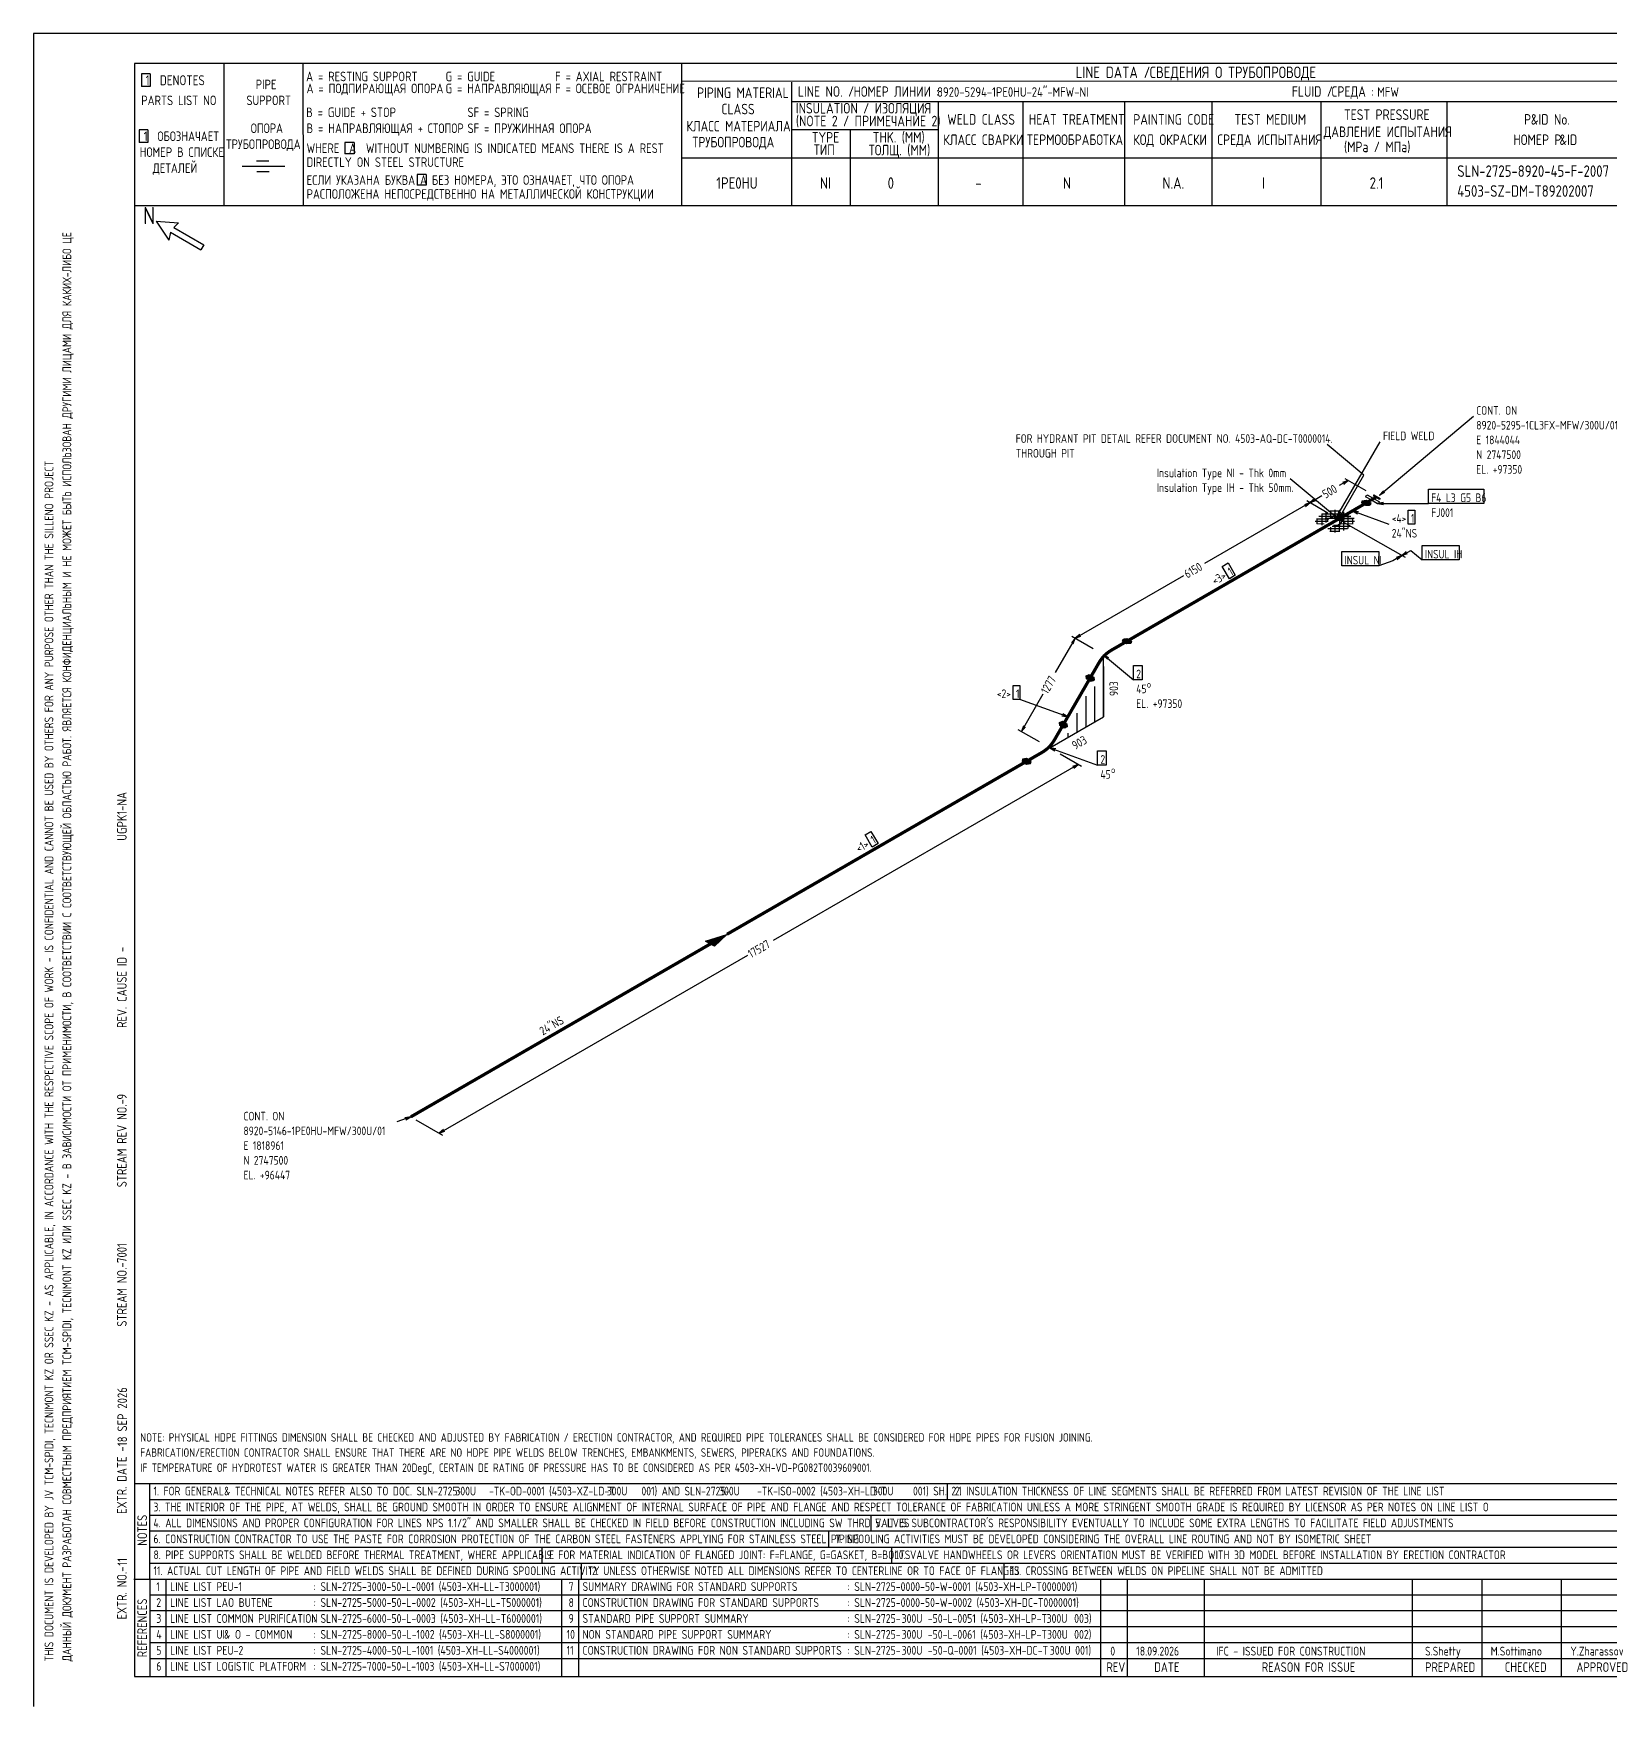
# Model space of a CAD drawing. Extents: x -1005 to 594, y -998 to 420.
# Drawn here: x 0 to 395.7, y 0 to 420 of the extents above; entities that cross this region are included whole.
import ezdxf

# ---------------------------------------------------------------- set-up
doc = ezdxf.new("R2010")
doc.units = 0
doc.styles.add('TTFN17', font='GOST type A')

msp = doc.modelspace()

# ---------------------------------------------------------------- linework, layer by layer
at = {"layer": 'GT_1', "flags": 128}
for points in [[(0, 420), (0, 0)], [(594, 420), (0, 420)], [(589.1, 412.5), (25.4, 412.5)], [(25.4, 412.5), (25.4, 7.5)], [(47.8, 412.5), (47.8, 376.7)], [(67.6, 412.5), (67.7, 376.7)], [(162.7, 412.5), (162.7, 376.7)], [(29.3, 409.9), (27.1, 409.9)], [(27.1, 409.9), (27.1, 406.7)], [(29.3, 409.9), (29.3, 406.7)], [(589.1, 408), (162.7, 407.9)], [(190.3, 407.8), (190.3, 376.7)], [(29.3, 406.7), (27.1, 406.7)], [(190.3, 402.9), (402.7, 402.9)], [(227.1, 402.9), (227.1, 376.7)], [(248.4, 402.9), (248.4, 376.8)], [(273.9, 402.9), (273.9, 376.7)], [(295.8, 402.9), (295.8, 376.7)], [(323.2, 402.9), (323.2, 376.7)], [(354.8, 402.9), (354.8, 376.8)], [(28.7, 395.8), (26.5, 395.8)], [(26.5, 395.8), (26.5, 392.6)], [(28.7, 395.8), (28.7, 392.6)], [(227.1, 395.8), (190.3, 395.8)], [(205, 395.8), (205, 376.7)], [(28.7, 392.6), (26.5, 392.6)], [(80.5, 392.6), (78.2, 392.6)], [(78.2, 392.6), (78.2, 389.8)], [(80.5, 392.6), (80.5, 389.8)], [(63.1, 386.6), (52.4, 386.6)], [(59.1, 387.9), (56, 387.9)], [(80.5, 389.8), (78.2, 389.8)], [(230.2, 388.7), (162.7, 388.7)], [(402.7, 388.7), (226.9, 388.7)], [(59.2, 385.3), (56.1, 385.3)], [(98.6, 384.6), (96.3, 384.6)], [(96.3, 384.6), (96.3, 381.9)], [(98.6, 384.6), (98.6, 381.9)], [(98.6, 381.9), (96.3, 381.9)], [(402.7, 376.7), (25.4, 376.7)], [(30.8, 372.9), (34, 368.1)], [(30.8, 372.9), (36.4, 372.5)], [(34.4, 370.1), (34, 368.1)], [(34.4, 370.1), (42, 365.7)], [(36.4, 372.5), (35.2, 371.3)], [(35.2, 371.3), (42.8, 366.9)], [(42.8, 366.9), (42, 365.7)], [(337.95, 304.1), (361.5, 323.9)], [(327.6, 298.1), (333.975, 309.125), (324.75, 316.85)], [(327.225, 298.7), (338.1, 317.525)], [(327.6, 298.1), (315.525, 308.225)], [(330.075, 307.775), (327.825, 306.5)], [(328.95, 306.8), (330.075, 307.775), (328.65, 307.25)], [(334.575, 305.15), (329.25, 308.225)], [(324.975, 299.6), (319.65, 302.675)], [(324.975, 299.6), (319.65, 302.675)], [(320.475, 302.225), (323.475, 304.025)], [(321.6, 303.2), (320.475, 302.225), (321.9, 302.75)], [(335.7, 302.15), (335.55, 301.625), (334.575, 301.475), (333.45, 302.15), (333.6, 302.675), (334.575, 302.825), (335.7, 302.15)], [(333.579, 302.6), (334.95, 302.6)], [(335.925, 302.9), (337.425, 302), (338.025, 302.3), (334.875, 304.1), (334.35, 303.8), (335.925, 302.9)], [(337.05, 303.8), (334.35, 302.3)], [(337.2, 303.65), (334.575, 302.15)], [(334.725, 302.075), (337.35, 303.575)], [(338.1, 303.2), (337.95, 303.125), (336.45, 304.1), (336.3, 304.025), (338.1, 303.2), (336.45, 304.1)], [(336.3, 304.025), (337.95, 303.125)], [(338.925, 305.225), (337.95, 304.1), (339.225, 304.85)], [(350.175, 305.6), (364.125, 305.6), (364.125, 302), (350.175, 302), (350.175, 305.6)], [(320.475, 302.225), (294, 286.925)], [(319.35, 301.25), (320.475, 302.225), (319.05, 301.7)], [(322.2, 298.25), (322.2, 296.9)], [(322.65, 298.85), (330.75, 298.85)], [(323.4, 299.375), (323.4, 296.6)], [(323.475, 299.45), (329.85, 299.45)], [(324.3, 298.325), (331.575, 298.325)], [(324.45, 299.9), (324.45, 297.2)], [(326.4, 296.525), (326.4, 296.525), (326.925, 296.525), (327.525, 296.675), (327.9, 296.9), (328.275, 297.125), (328.425, 297.425), (328.425, 297.8), (328.35, 298.1), (327.975, 298.325), (327.45, 298.55), (326.925, 298.625), (326.325, 298.625), (325.875, 298.475), (325.425, 298.325), (324.975, 298.1), (324.825, 297.8), (324.825, 297.425)], [(325.425, 300.125), (327.975, 300.125)], [(325.575, 300.125), (325.575, 298.4)], [(326.325, 298.85), (327.6, 298.1), (326.625, 299.225)], [(326.7, 300.425), (326.7, 298.625)], [(328.35, 297.65), (329.025, 298.1), (328.725, 298.7), (327.6, 298.925), (326.85, 298.55), (327.225, 297.875), (328.35, 297.65)], [(326.933, 298.4), (328.875, 298.4)], [(326.95, 298.6), (328.775, 298.6)], [(327.044, 298.2), (328.975, 298.2)], [(327.75, 300.125), (327.225, 298.7), (328.2, 299.825)], [(327.35, 298.8), (328.225, 298.8)], [(328.125, 299.525), (327.6, 298.1), (328.575, 299.225)], [(327.75, 300.125), (327.75, 298.475)], [(327.975, 296.225), (327.975, 300.425)], [(328.125, 298.25), (331.125, 298.175)], [(328.875, 299.9), (328.875, 295.25)], [(329.925, 299.45), (329.925, 295.7)], [(332.625, 299.9), (331.125, 300.125), (332.4, 299.375)], [(331.125, 300.125), (340.275, 296.825)], [(331.125, 298.325), (331.125, 296.825)], [(333.464, 302.2), (335.617, 302.2)], [(333.521, 302.4), (335.283, 302.4)], [(333.7, 302), (335.657, 302)], [(334.033, 301.8), (335.6, 301.8)], [(334.367, 301.6), (335.387, 301.6)], [(338.925, 302.225), (337.425, 302), (338.925, 301.775)], [(337.425, 302), (350.175, 302)], [(345.075, 300.35), (346.8, 300.35), (346.8, 296.825), (345.075, 296.825), (345.075, 300.35)], [(321.75, 297.575), (324.9, 297.575)], [(322.2, 298.175), (325.2, 298.175)], [(322.2, 296.975), (324, 296.9)], [(324.975, 295.7), (329.85, 295.7)], [(325.425, 295.025), (327.975, 295.025)], [(325.575, 296.075), (325.575, 295.025)], [(326.025, 296.3), (330.75, 296.3)], [(326.7, 296.525), (326.7, 294.725)], [(327.156, 298), (328.875, 298)], [(327.6, 297.8), (328.575, 297.8)], [(327.75, 296.675), (327.75, 295.025)], [(328.125, 296.9), (331.05, 296.975)], [(328.5, 297.575), (331.65, 297.575)], [(328.875, 297.35), (344.325, 288.5)], [(328.875, 297.35), (344.325, 288.5)], [(328.425, 289.925), (337.725, 289.925), (337.725, 286.325), (328.425, 286.325), (328.425, 289.925)], [(343.5, 288.95), (345.75, 290.225)], [(344.625, 289.925), (343.5, 288.95), (344.925, 289.475)], [(345.75, 290.225), (348.6, 287.825)], [(348.6, 291.425), (357.9, 291.425), (357.9, 287.825), (348.6, 287.825), (348.6, 291.425)], [(298.425, 286.175), (299.925, 287.075), (301.65, 284), (300.225, 283.1), (298.425, 286.175)], [(341.25, 287.6), (337.725, 286.325)], [(343.5, 288.95), (341.25, 287.6)], [(342.375, 287.975), (343.5, 288.95), (342.075, 288.425)], [(261.525, 268.175), (288.825, 283.925)], [(262.65, 269.15), (261.525, 268.175), (262.95, 268.7)], [(261.525, 268.175), (256.5, 259.55)], [(261, 266.75), (261.525, 268.175), (260.55, 267.05)], [(266.025, 265.55), (260.7, 268.625)], [(266.025, 265.55), (260.7, 268.625)], [(275.625, 267.425), (275.475, 266.9), (274.5, 266.75), (273.375, 267.425), (273.525, 267.95), (274.5, 268.1), (275.625, 267.425)], [(273.417, 267.4), (275.618, 267.4)], [(273.425, 267.6), (275.333, 267.6)], [(273.482, 267.8), (275, 267.8)], [(273.75, 267.2), (275.561, 267.2)], [(273.85, 268), (274.667, 268)], [(274.083, 267), (275.504, 267)], [(269.925, 263.3), (268.65, 264.05), (269.625, 262.925)], [(268.65, 264.05), (276.15, 257.75)], [(268.65, 248.45), (268.65, 264.05)], [(268.65, 261.05), (268.65, 248.45)], [(276.15, 261.35), (278.325, 261.35), (278.325, 257.75), (276.15, 257.75), (276.15, 261.35)], [(245.925, 256.325), (247.65, 256.325), (247.65, 252.8), (245.925, 252.8), (245.925, 256.325)], [(266.175, 258.425), (266.25, 257.675), (265.5, 257.3), (264.375, 257.975), (264.3, 258.725), (265.05, 259.1), (266.175, 258.425)], [(264.313, 258.6), (265.883, 258.6)], [(264.333, 258.4), (266.178, 258.4)], [(264.353, 258.2), (266.198, 258.2)], [(264.373, 258), (266.218, 258)], [(264.45, 258.8), (265.55, 258.8)], [(264.667, 257.8), (266.238, 257.8)], [(265, 257.6), (266.1, 257.6)], [(259.65, 248.45), (247.65, 252.8)], [(248.025, 244.775), (253.5, 254.225)], [(264.15, 253.625), (264.15, 245.825)], [(266.4, 256.025), (266.4, 247.175)], [(255.15, 240.65), (268.65, 248.45)], [(258.15, 248.675), (259.65, 248.45), (258.375, 249.2)], [(261.9, 249.35), (261.9, 244.475)], [(252.525, 242.15), (247.2, 245.225)], [(248.55, 246.2), (248.025, 244.775), (249, 245.9)], [(259.425, 246.725), (259.5, 245.975), (258.75, 245.6), (257.625, 246.275), (257.55, 247.025), (258.3, 247.4), (259.425, 246.725)], [(257.553, 247), (258.967, 247)], [(257.573, 246.8), (259.3, 246.8)], [(257.593, 246.6), (259.438, 246.6)], [(257.613, 246.4), (259.458, 246.4)], [(257.75, 246.2), (259.478, 246.2)], [(257.9, 247.2), (258.633, 247.2)], [(258.083, 246), (259.498, 246)], [(258.417, 245.8), (259.15, 245.8)], [(259.65, 244.325), (259.65, 243.2)], [(256.65, 240.425), (255.15, 240.65), (256.425, 239.9)], [(255.15, 240.65), (267.15, 236.3)], [(257.4, 241.925), (257.4, 241.925)], [(267.15, 239.9), (269.325, 239.9), (269.325, 236.3), (267.15, 236.3), (267.15, 239.9)], [(262.275, 236.525), (185.7, 192.275)], [(249.3, 237.95), (248.325, 237.8), (248.175, 237.275), (249.3, 236.6), (250.275, 236.75), (250.425, 237.275), (249.3, 237.95)], [(248.211, 237.4), (250.217, 237.4)], [(248.268, 237.6), (249.883, 237.6)], [(248.3, 237.2), (250.404, 237.2)], [(248.325, 237.8), (249.55, 237.8)], [(248.633, 237), (250.346, 237)], [(248.967, 236.8), (250.289, 236.8)], [(257.775, 239.15), (263.1, 236.075)], [(261.15, 235.55), (262.275, 236.525), (260.85, 236)], [(208.8, 218.825), (210.225, 219.65), (212.025, 216.65), (210.525, 215.75), (208.8, 218.825)], [(169.95, 191.45), (168.75, 192.125), (174.075, 193.85), (171, 190.85), (168.9, 192.05), (173.7, 193.625), (170.925, 190.925), (169.05, 191.975), (173.25, 193.4), (170.775, 191), (169.2, 191.9), (172.875, 193.1), (170.625, 191.075), (169.35, 191.75), (172.5, 192.95), (170.475, 191.15), (169.5, 191.675), (172.05, 192.65), (170.325, 191.225), (169.65, 191.6), (171.75, 192.5), (170.175, 191.3), (169.8, 191.525), (171.3, 192.2), (170.025, 191.375), (169.95, 191.45), (174.075, 193.85)], [(101.85, 143.9), (179.325, 188.6)], [(94.725, 148.025), (91.2, 146.75)], [(93.45, 147.275), (94.725, 148.025), (93.225, 147.8)], [(96, 147.275), (102.675, 143.45)], [(102.975, 144.875), (101.85, 143.9), (103.275, 144.425)], [(25.3, 56), (402.7, 56)], [(29.1, 56), (29.2, 7.5)], [(229.4, 56), (229.4, 52)], [(29.1, 52), (402.7, 52)], [(29.1, 48), (402.7, 48)], [(210.2, 48), (210.2, 44)], [(402.7, 44), (29.1, 44)], [(199.6, 44), (199.6, 40)], [(29.2, 40), (402.7, 40)], [(127.6, 40), (127.6, 36)], [(215.4, 40), (215.4, 36)], [(29.1, 36), (402.7, 36)], [(137.5, 36), (137.5, 32)], [(243.6, 36), (243.6, 32)], [(25.2, 32), (402.7, 32)], [(33.2, 32), (33.2, 7.6)], [(132.6, 32), (132.6, 7.6)], [(136.8, 32), (136.8, 7.6)], [(267.9, 32), (267.9, 7.5)], [(274.6, 32), (274.6, 7.5)], [(293.9, 32), (293.9, 7.5)], [(346.1, 32), (346.1, 7.5)], [(363.6, 32), (363.6, 7.5)], [(383.5, 32), (383.5, 7.5)], [(402.7, 28), (29.5, 28)], [(402.7, 24), (29.1, 24)], [(402.7, 20), (29.1, 20)], [(402.7, 16), (29.1, 16)], [(402.7, 12), (29.2, 12)], [(25.4, 7.5), (589.1, 7.5)], [(0, 0), (0, 0)]]:
    msp.add_lwpolyline(points, dxfattribs=at)
at = {"layer": 'GT_1', "const_width": 0.8, "flags": 128}
for points in [[(327.6, 298.1), (334.575, 302.15)], [(274.5, 267.425), (327.6, 298.1)], [(270.6, 265.175), (274.5, 267.425)], [(265.275, 258.2), (267.525, 262.1)], [(258.525, 246.5), (265.275, 258.2)], [(256.275, 242.6), (258.525, 246.5)], [(249.3, 237.275), (253.2, 239.525)], [(174.075, 193.85), (249.3, 237.275)], [(94.725, 148.025), (169.95, 191.45)]]:
    msp.add_lwpolyline(points, dxfattribs=at)
for points in [[(267.525, 262.1, -0.13166), (270.6, 265.175)], [(253.2, 239.525, 0.13166), (256.275, 242.6)]]:
    msp.add_lwpolyline(points, format="xyb", dxfattribs=at)

# ---------------------------------------------------------------- texts
at = {"layer": 'GT_1', "style": 'TTFN17'}
for s, height, p in [('LINE DATA /', 2.8875, (261.633, 408.8)), ('СВЕДЕНИЯ О ТРУБОПРОВОДЕ', 2.8875, (280.233, 408.8)), (' 1  DENOTES', 2.5025, (26.875, 407)), (' PIPE', 2.4062, (54.561, 406)), ('A = RESTING SUPPORT', 2.40625, (68.461, 408)), ('A = ПОДПИРАЮЩАЯ ОПОРА', 2.40625, (68.561, 405)), ('G = GUIDE', 2.4062, (103.461, 408)), ('G = НАПРАВЛЯЮЩАЯ', 2.40625, (103.461, 405)), ('F = AXIAL RESTRAINT', 2.40625, (130.961, 408)), ('F = ОСЕВОЕ ОГРАНИЧЕНИЕ', 2.40625, (130.961, 405)), ('PARTS LIST NO', 2.40625, (27.061, 402)), ('SUPPORT', 2.4062, (53.461, 402)), ('PIPING MATERIAL', 2.64687, (166.597, 403.8)), ('LINE NO. /', 2.6469, (191.897, 404.1)), ('НОМЕР ЛИНИИ :', 2.59875, (205.89, 404.1)), ('8920-5294-1PE0HU-24"-MFW-NI', 2.40625, (226.861, 404.1)), ('FLUID /', 2.6469, (315.897, 404.1)), ('СРЕДА :', 2.6469, (325.897, 404.1)), ('MFW', 2.4062, (337.361, 404.1)), ('B = GUIDE + STOP', 2.40625, (68.461, 399)), ('SF = SPRING', 2.40625, (108.961, 399)), ('CLASS', 2.6469, (172.697, 399.7)), ('(NOTE 2 / ПРИМЕЧАНИЕ 2)', 2.64687, (191.397, 396.7)), ('INSULATION / ИЗОЛЯЦИЯ', 2.64687, (191.397, 399.9)), ('WELD CLASS', 2.6469, (229.397, 397.1)), ('HEAT TREATMENT', 2.64687, (249.897, 397.1)), ('PAINTING CODE', 2.64687, (276.097, 397.1)), ('TEST MEDIUM', 2.64687, (301.497, 397.1)), ('TEST PRESSURE', 2.64687, (328.997, 398.3)), ('P', 2.647, (374.197, 397.1)), ('&ID No.', 2.6469, (375.908, 397.1)), (' 1  ОБОЗНАЧАЕТ', 2.40625, (26.461, 393)), ('ОПОРА', 2.4062, (54.561, 395)), ('B = НАПРАВЛЯЮЩАЯ + СТОПОР', 2.40625, (68.561, 395)), ('SF = ПРУЖИННАЯ ОПОРА', 2.40625, (108.961, 395)), ('КЛАСС МАТЕРИАЛА', 2.64687, (163.897, 395.4)), ('TYPE', 2.6469, (195.397, 392.6)), ('THK. (MM)', 2.6469, (210.697, 392.6)), ('ДАВЛЕНИЕ ИСПЫТАНИЯ', 2.64687, (323.897, 394)), ('НОМЕР В СПИСКЕ', 2.40625, (26.661, 389)), ('ТРУБОПРОВОДА', 2.40625, (48.361, 391)), ('WHERE  A  WITHOUT NUMBERING IS INDICATED MEANS THERE IS A REST', 2.40625, (68.561, 390)), ('ТРУБОПРОВОДА', 2.64687, (165.397, 391.4)), ('ТИП', 2.6469, (195.897, 389.5)), ('ТОЛЩ. (ММ)', 2.6469, (209.697, 389.4)), ('КЛАСС СВАРКИ', 2.64687, (228.397, 392)), ('ТЕРМООБРАБОТКА', 2.64687, (249.397, 392)), ('КОД ОКРАСКИ', 2.64687, (276.097, 392)), ('СРЕДА ИСПЫТАНИЯ', 2.64687, (297.197, 392)), ('(MPa / МПа)', 2.64687, (328.997, 390.2)), ('НОМЕР P', 2.6469, (371.497, 392)), ('&ID', 2.6469, (383.097, 392)), ('ДЕТАЛЕЙ', 2.4062, (29.961, 385)), ('DIRECTLY ON STEEL STRUCTURE', 2.40625, (68.561, 386.5)), ('SLN-2725-8920-45-F-2007', 2.8875, (357.433, 384)), ('ЕСЛИ УКАЗАНА БУКВА A БЕЗ НОМЕРА, ЭТО ОЗНАЧАЕТ, ЧТО ОПОРА', 2.40625, (68.561, 382)), ('1PE0HU', 2.8875, (171.433, 381)), ('NI', 2.8875, (197.433, 381)), ('0', 2.888, (214.433, 381)), ('-', 2.888, (236.433, 381)), ('N', 2.888, (258.433, 381)), ('N.A.', 2.8875, (283.433, 381)), ('I', 2.888, (308.433, 381)), ('2.1', 2.8875, (335.433, 381)), ('РАСПОЛОЖЕНА НЕПОСРЕДСТВЕННО НА МЕТАЛЛИЧЕСКОЙ КОНСТРУКЦИИ', 2.40625, (68.561, 378.5)), ('4503-SZ-DM-T89202007', 2.8875, (357.433, 379)), ('N', 4.331, (27.55, 372.1)), ('CONT. ON', 2.1656, (362.2, 324.275)), ('FOR HYDRANT PIT DETAIL REFER DOCUMENT NO. 4503-AQ-DC-T0000014.', 2.16562, (246.589, 317.225)), ('FIELD WELD', 2.1656, (338.8, 317.9)), ('8920-5295-1CL3FX-MFW/300U/01', 2.16562, (362.2, 320.578)), ('THROUGH PIT', 2.16562, (246.589, 313.528)), ('E 1844044', 2.1656, (362.2, 316.88)), ('N 2747500', 2.1656, (362.2, 313.183)), ('EL. +97350', 2.1656, (362.2, 309.485)), ('Insulation Type NI - Thk 0mm', 2.16562, (282.017, 308.6)), ('Insulation Type IH - Thk 50mm.', 2.16562, (282.017, 304.903)), ('F4 L3 G5 B6', 2.16562, (350.875, 302.375)), ('<4>', 2.1656, (340.975, 297.2)), ('1', 2.166, (345.799, 297.2)), ('FJ001', 2.1656, (350.875, 298.625)), ('24"NS', 2.1656, (340.975, 293.45)), ('INSUL IH', 2.1656, (349.3, 288.2)), ('INSUL NI', 2.1656, (329.119, 286.7)), ('2', 2.166, (276.85, 258.125)), ('45', 2.1656, (276.85, 254.375)), ('o', 1.624, (279.495, 255.781)), ('<2>', 2.1656, (241.842, 253.175)), ('1', 2.166, (246.666, 253.175)), ('EL. +97350', 2.1656, (276.85, 250.678)), ('2', 2.166, (267.85, 236.675)), ('o', 1.624, (270.495, 234.331)), ('45', 2.1656, (267.85, 232.925)), ('CONT. ON', 2.1656, (52.716, 147.125)), ('8920-5146-1PE0HU-MFW/300U/01', 2.16562, (52.716, 143.428)), ('E 1818961', 2.1656, (52.716, 139.73)), ('N 2747500', 2.1656, (52.716, 136.033)), ('EL. +96447', 2.1656, (52.716, 132.335)), ('NOTE: PHYSICAL HDPE FITTINGS DIMENSION SHALL BE CHECKED AND ADJUSTED BY FABRICATION / ERECTION CONTRACTOR, AND REQUIRED PIPE TOLERANCES SHALL BE CONSIDERED FOR HDPE PIPES FOR FUSION JOINING.', 2.1175, (26.818, 66.5)), ('FABRICATION/ERECTION CONTRACTOR SHALL ENSURE THAT THERE ARE NO HDPE PIPE WELDS BELOW TRENCHES, EMBANKMENTS, SEWERS, PIPERACKS AND FOUNDATIONS.', 2.1175, (26.818, 62.7)), ('IF TEMPERATURE OF HYDROTEST WATER IS GREATER THAN 20DegC, CERTAIN DE RATING OF PRESSURE HAS TO BE CONSIDERED AS PER 4503-XH-VD-PG082T0039609001.', 2.1175, (26.818, 58.9)), ('1. FOR GENERAL', 2.18487, (30.128, 53)), ('& TECHNICAL NOTES REFER ALSO TO DOC. SLN-2725-      -TK-OD-0001 (4503-XZ-LD-T      001) AND SLN-2725-      -TK-ISO-0002 (4503-XH-LD-T      001) SH. 2.1', 2.18487, (47.868, 53)), ('300U', 2.1849, (105.928, 53)), ('300U', 2.1849, (143.928, 53)), ('300U', 2.1849, (172.128, 53)), ('300U', 2.1849, (210.728, 53)), ('2. INSULATION THICKNESS OF LINE SEGMENTS SHALL BE REFERRED FROM LATEST REVISION OF THE LINE LIST', 2.18487, (231.328, 53)), ('3. THE INTERIOR OF THE PIPE, AT WELDS, SHALL BE GROUND SMOOTH IN ORDER TO ENSURE ALIGNMENT OF INTERNAL SURFACE OF PIPE AND FLANGE AND RESPECT TOLERANCE OF FABRICATION UNLESS A MORE STRINGENT SMOOTH GRADE IS REQUIRED BY LICENSOR AS PER NOTES ON LINE LIST O', 2.18487, (30.128, 49)), ('4. ALL DIMENSIONS AND PROPER CONFIGURATION FOR LINES NPS 1.1/2" AND SMALLER SHALL BE CHECKED IN FIELD BEFORE CONSTRUCTION INCLUDING SW THRD VALVES', 2.18487, (30.128, 45)), ("5. IT IS SUBCONTRACTOR'S RESPONSIBILITY EVENTUALLY TO INCLUDE SOME EXTRA LENGTHS TO FACILITATE FIELD ADJUSTMENTS", 2.18487, (211.328, 45)), ('6. CONSTRUCTION CONTRACTOR TO USE THE PASTE FOR CORROSION PROTECTION OF THE CARBON STEEL FASTENERS APPLYING FOR STAINLESS STEEL PIPING', 2.18487, (30.128, 41)), ('7. SPOOLING ACTIVITIES MUST BE DEVELOPED CONSIDERING THE OVERALL LINE ROUTING AND NOT BY ISOMETRIC SHEET', 2.18487, (201.328, 41)), ('8. PIPE SUPPORTS SHALL BE WELDED BEFORE THERMAL TREATMENT, WHERE APPLICABLE', 2.18487, (30.128, 37)), ('9. FOR MATERIAL INDICATION OF FLANGED JOINT: F=FLANGE, G=GASKET, B=BOLTS', 2.18487, (128.828, 37)), ('10. VALVE HANDWHEELS OR LEVERS ORIENTATION MUST BE VERIFIED WITH 3D MODEL BEFORE INSTALLATION BY ERECTION CONTRACTOR', 2.18487, (216.328, 37)), ('11. ACTUAL CUT LENGTH OF PIPE AND FIELD WELDS SHALL BE DEFINED DURING SPOOLING ACTIVITY', 2.18487, (30.128, 33)), ('12. UNLESS OTHERWISE NOTED ALL DIMENSIONS REFER TO CENTERLINE OR TO FACE OF FLANGES', 2.18487, (139.328, 33)), ('13. CROSSING BETWEEN WELDS ON PIPELINE SHALL NOT BE ADMITTED', 2.18487, (245.328, 33)), ('1', 2.214, (30.832, 29)), ('LINE LIST PEU-1', 2.21375, (34.332, 29)), (': SLN-2725-3000-50-L-0001 (4503-XH-LL-T3000001)', 2.21375, (70.332, 29)), ('7', 2.214, (134.332, 29)), ('SUMMARY DRAWING FOR STANDARD SUPPORTS', 2.21375, (137.832, 29)), (': SLN-2725-0000-50-W-0001 (4503-XH-LP-T0000001)', 2.21375, (204.332, 29)), ('2', 2.214, (30.832, 25)), ('LINE LIST LAO BUTENE', 2.21375, (34.332, 25)), (': SLN-2725-5000-50-L-0002 (4503-XH-LL-T5000001)', 2.21375, (70.332, 25)), ('8', 2.214, (134.332, 25)), ('CONSTRUCTION DRAWING FOR STANDARD SUPPORTS', 2.21375, (137.832, 25)), (': SLN-2725-0000-50-W-0002 (4503-XH-DC-T0000001)', 2.21375, (204.332, 25)), ('3', 2.214, (30.832, 21)), ('LINE LIST COMMON PURIFICATION', 2.21375, (34.332, 21)), (': SLN-2725-6000-50-L-0003 (4503-XH-LL-T6000001)', 2.21375, (70.332, 21)), ('9', 2.214, (134.332, 21)), ('STANDARD PIPE SUPPORT SUMMARY', 2.21375, (137.832, 21)), (': SLN-2725-      -50-L-0051 (4503-XH-LP-T      003)', 2.21375, (204.332, 21)), ('300U', 2.2138, (217.932, 21)), ('300U', 2.2138, (254.332, 21)), ('4', 2.214, (30.832, 17)), ('LINE LIST UI', 2.21375, (34.332, 17)), ('& O - COMMON', 2.21375, (47.849, 17)), (': SLN-2725-8000-50-L-1002 (4503-XH-LL-S8000001)', 2.21375, (70.332, 17)), ('10', 2.2138, (133.832, 17)), ('NON STANDARD PIPE SUPPORT SUMMARY', 2.21375, (137.832, 17)), (': SLN-2725-      -50-L-0061 (4503-XH-LP-T      002)', 2.21375, (204.332, 17)), ('300U', 2.2138, (217.932, 17)), ('300U', 2.2138, (254.432, 17)), ('5', 2.214, (30.832, 13)), ('LINE LIST PEU-2', 2.21375, (34.332, 13)), (': SLN-2725-4000-50-L-1001 (4503-XH-LL-S4000001)', 2.21375, (70.332, 13)), ('11', 2.2138, (133.832, 13)), ('CONSTRUCTION DRAWING FOR NON STANDARD SUPPORTS', 2.21375, (137.832, 13)), (': SLN-2725-      -50-Q-0001 (4503-XH-DC-T      001)', 2.21375, (204.332, 13)), ('300U', 2.2138, (217.932, 13)), ('300U', 2.2138, (255.132, 13)), ('0', 2.214, (270.332, 12.8)), ('18.09.2026', 2.2138, (276.832, 12.8)), ('IFC - ISSUED FOR CONSTRUCTION', 2.21375, (296.932, 12.8)), ('S.Shetty', 2.2138, (349.332, 12.8)), ('M.Sottimano', 2.21375, (365.832, 12.8)), ('Y.Zharassov', 2.21375, (385.832, 12.8)), ('6', 2.214, (30.832, 9)), ('LINE LIST LOGISTIC PLATFORM', 2.21375, (34.332, 9)), (': SLN-2725-7000-50-L-1003 (4503-XH-LL-S7000001)', 2.21375, (70.332, 9)), ('REV', 2.4062, (269.361, 8.7)), ('DATE', 2.4062, (281.361, 8.7)), ('REASON FOR ISSUE', 2.40625, (308.361, 8.7)), ('PREPARED', 2.4062, (349.361, 8.7)), ('CHECKED', 2.4062, (369.361, 8.7)), ('APPROVED', 2.4062, (387.361, 8.7))]:
    msp.add_text(s, height=height, dxfattribs=at).set_placement(p)
for s, height, rotation, p in [('ДАННЫЙ ДОКУМЕНТ РАЗРАБОТАН СОВМЕСТНЫМ ПРЕДПРИЯТИЕМ TCM-SPIDI, TECNIMONT KZ ИЛИ SSEC KZ - В ЗАВИСИМОСТИ ОТ ПРИМЕНИМОСТИ, В СООТВЕТСТВИИ С СООТВЕТСТВУЮЩЕЙ ОБЛАСТЬЮ РАБОТ. ЯВЛЯЕТСЯ КОНФИДЕНЦИАЛЬНЫМ И НЕ МОЖЕТ БЫТЬ ИСПОЛЬЗОВАН ДРУГИМИ ЛИЦАМИ ДЛЯ КАКИХ-ЛИБО ЦЕ', 2.21375, 90, (9.5, 11.332)), ('THIS DOCUMENT IS DEVELOPED BY JV TCM-SPIDI, TECNIMONT KZ OR SSEC KZ - AS APPLICABLE, IN ACCORDANCE WITH THE RESPECTIVE SCOPE OF WORK - IS CONFIDENTIAL AND CANNOT BE USED BY OTHERS FOR ANY PURPOSE OTHER THAN THE SILLENO PROJECT', 2.21375, 90, (5, 11.332)), ('500', 2.1656, 30, (324.347, 303.177)), ('6150', 2.1656, 30, (289.668, 283.143)), ('1', 2.166, 30, (300.637, 283.786)), ('<3>', 2.1656, 30, (296.593, 281.451)), ('1277', 2.1656, 60, (254.608, 253.971)), ('903', 2.1656, 90, (272.293, 253.682)), ('903', 2.1656, 30, (261.497, 240.111)), ('UGPK1-NA', 2.4062, 90, (23.4, 217.361)), ('1', 2.166, 30, (210.968, 216.43)), ('<1>', 2.1656, 30, (207.193, 214.251)), ('REV. CAUSE ID -', 2.40625, 90, (23.4, 170.361)), ('17527', 2.1656, 30, (180.164, 187.806)), ('24"NS', 2.1656, 30, (127.843, 168.426)), ('STREAM REV NO.-', 2.40625, 90, (23.4, 130.361)), ('9', 2.406, 90, (23.4, 152.361)), ('7001', 2.4062, 90, (23.4, 111.361)), ('STREAM NO.-', 2.40625, 90, (23.4, 95.361)), ('18 SEP 2026', 2.40625, 90, (23.5, 65.361)), ('EXTR. DATE -', 2.40625, 90, (23.4, 48.361)), ('NOTES', 2.4062, 90, (28.5, 40.361)), ('EXTR. NO.-', 2.4062, 90, (23.4, 21.861)), ('11', 2.4062, 90, (23.5, 35.361)), ('REFERENCES', 2.4062, 90, (28.5, 12.361))]:
    msp.add_text(s, height=height, rotation=rotation, dxfattribs=at).set_placement(p)

doc.saveas('drawing.dxf')
